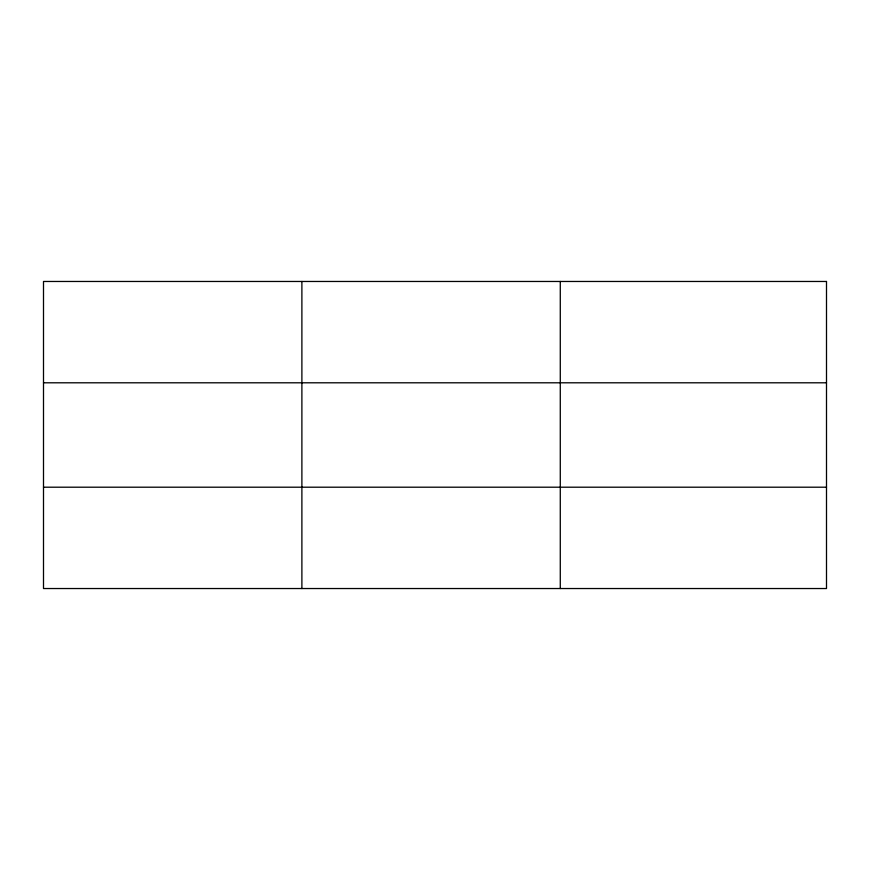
<?xml version="1.0" encoding="UTF-8"?>
<svg xmlns="http://www.w3.org/2000/svg" width="870" height="870" viewBox="0 0 870 870"><rect width="100%" height="100%" fill="white"/><g stroke="black" fill="none" stroke-linecap="round" stroke-linejoin="round"><path stroke-width="1.3" d="M301.89 588.533L301.89 281.467M560.28 588.533L560.28 281.467M43.5 382.8L826.5 382.8M43.5 487.2L826.5 487.2M826.5 281.467L826.5 588.533L43.5 588.533L43.5 281.467L826.5 281.467"/></g></svg>
